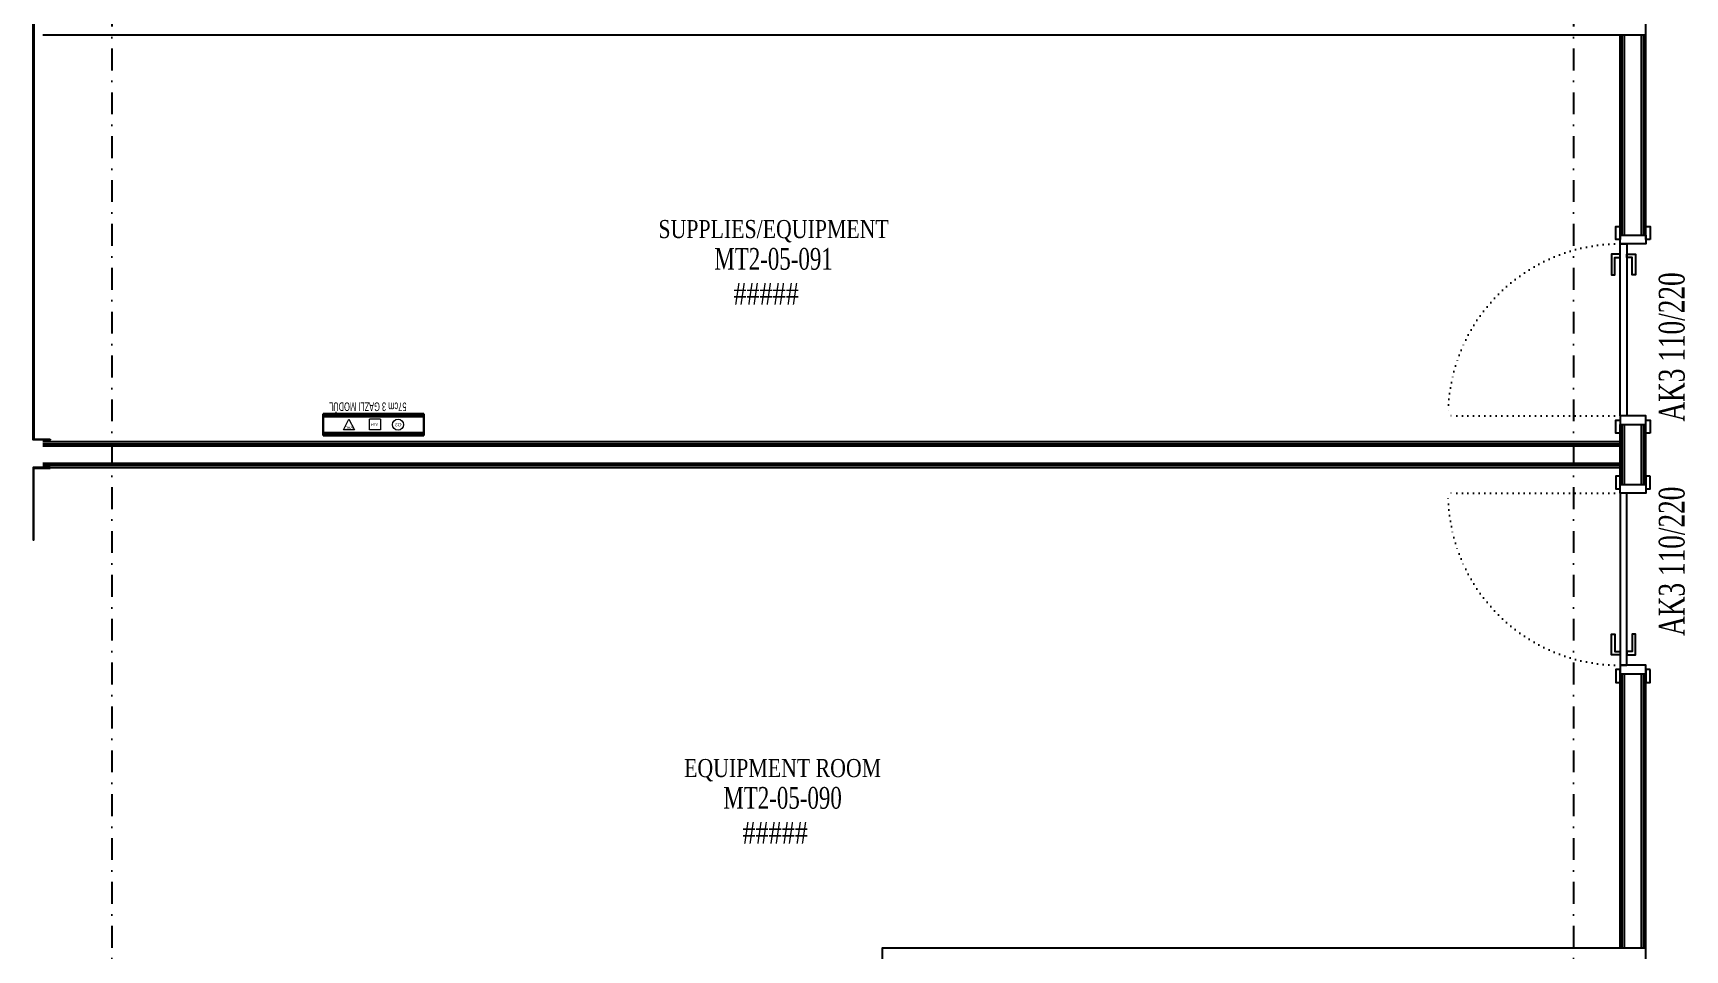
# Model space of a CAD drawing. Header units: inches. Extents: x -772 to 6765, y -813 to 4093.
# Drawn here: x -46 to 915, y 1836 to 2369 of the extents above; entities that cross this region are included whole.
import ezdxf
from ezdxf.enums import TextEntityAlignment as Align
from ezdxf.lldxf.tags import DXFTag

# ---------------------------------------------------------------- set-up
doc = ezdxf.new("R2010")
doc.units = ezdxf.units.IN
doc.header["$MEASUREMENT"] = 0
doc.set_wipeout_variables(frame=1)
doc.linetypes.add('DASHDOT', pattern=[25.4, 12.7, -6.35, 0, -6.35])
doc.linetypes.add('DOT2', pattern=[3.175, 0, -3.175])
for name, color, linetype, lineweight in [('Air4', 5, 'MA4_LINE', 0), ('ANA ORTA', 5, 'Continuous', 30), ('MED-GAZ', 180, 'Continuous', 0), ('O2', 1, 'O2_LINE', 0), ('Olçu', 9, 'Continuous', 20), ('VAC', 3, 'VAC_LINE', 0)]:
    doc.layers.add(name, color=color, linetype=linetype, lineweight=lineweight)
for name, color, linetype in [('FHM_KIRMIZI ALÇIPAN', 1, 'Continuous'), ('FHM_WAL_Siva', 30, 'Continuous'), ('H_FAC_Metal', 181, 'Continuous'), ('H_GAP_Kapi_', 120, 'Continuous'), ('H_GAP_KapiIzdusum', 8, 'DOT2'), ('H_GAP_PozKapi', 9, 'Continuous'), ('H_GAP_WipeoutKapi', 255, 'DOT2'), ('H_ROM_MahalEng', 61, 'Continuous'), ('H_ROM_MahalNumarasi', 61, 'Continuous'), ('H_STR_Aks', 250, 'DASHDOT')]:
    doc.layers.add(name, color=color, linetype=linetype)
doc.styles.add('ARIAL', font='arial.ttf', dxfattribs={"width": 0.7})
doc.styles.add('HG', font='times.ttf')
doc.styles.add('HG_POZ', font='times.ttf')
doc.styles.get("Standard").update_dxf_attribs({"font": 'arial.ttf'})
doc.styles.add('style1', font='times.ttf')
doc.styles.add('TUNCAY', font='arial.ttf')
doc.styles.add('XR_IZM_MH_PLN_04_ROM$0$HG', font='times.ttf')
tags = doc.linetypes.add('MA4_LINE', pattern='A,80.7,-7.08,["MA4",Standard,S=5.54,R=0,X=-5.54,Y=-2.77],-11.35', length=99.13).pattern_tags.tags
tags[6] = DXFTag(74, 10)
tags = doc.linetypes.add('O2_LINE', pattern='A,80.7,-7.08,["O2",Standard,S=5.54,R=0,X=-5.54,Y=-2.77],-11.35', length=99.13).pattern_tags.tags
tags[6] = DXFTag(74, 10)
tags = doc.linetypes.add('VAC_LINE', pattern='A,80.7,-7.08,["VAC",Standard,S=5.54,R=0,X=-5.54,Y=-2.77],-11.35', length=99.13).pattern_tags.tags
tags[6] = DXFTag(74, 10)

# ---------------------------------------------------------------- blocks, each defined once
blk = doc.blocks.new('A$C3AA05628')
at = {"layer": 'Air4', "extrusion": (3.57844e-09, -1.77231e-08, 1)}
for p, q in [((3.15, 25.13, 0), (3.16, 31.56, 0)), ((3.16, 31.56, 0), (9.4, 31.55, 0)), ((9.39, 25.12, 0), (9.4, 31.55, 0)), ((9.39, 25.12, 0), (3.15, 25.13, 0))]:
    blk.add_line(p, q, dxfattribs=at)
at = {"layer": 'ANA ORTA'}
for p, q in [((0, 0, 0), (0, 58.5, 0)), ((0, 0, 0), (0, 58.5, 0)), ((12.5, 58.5, 0), (0, 58.5, 0)), ((0.7, 58.5, 0), (0.7, 0, 0)), ((1.45, 58.5, 0), (1.45, 0, 0)), ((1.49, 58.5, 0), (1.49, 0, 0)), ((11.01, 58.5, 0), (11.01, 0, 0)), ((11.05, 58.5, 0), (11.05, 0, 0)), ((11.8, 58.5, 0), (11.8, 0, 0)), ((12.5, 58.5, 0), (12.5, 0, 0)), ((0, 0, 0), (12.5, 0, 0))]:
    blk.add_line(p, q, dxfattribs=at)
at = {"layer": 'O2', "extrusion": (3.60812e-09, -1.77171e-08, 1)}
blk.add_circle((6.24, 15, 0), 3.22, dxfattribs=at)
blk.add_circle((6.24, 15, 0), 3.22, dxfattribs=at)
at = {"layer": 'VAC', "extrusion": (3.60812e-09, -1.77171e-08, 1)}
for p, q in [((3.14, 40.32, 0), (3.14, 46.75, 0)), ((3.14, 40.32, 0), (3.14, 46.75, 0)), ((3.14, 46.75, 0), (9.38, 43.53, 0)), ((9.38, 43.53, 0), (3.14, 40.32, 0)), ((9.38, 43.53, 0), (3.14, 40.32, 0))]:
    blk.add_line(p, q, dxfattribs=at)
at = {"extrusion": (3.57844e-09, -1.77231e-08, 1), "style": 'ARIAL', "width": 0.6}
blk.add_text('57cm 3 GAZLI MODÜL', height=5, rotation=89.90404, dxfattribs=at).set_placement((19.1, 10.01, 0))
at = {"layer": 'ANA ORTA', "style": 'style1'}
blk.add_text('Air4', height=1.5, rotation=90, dxfattribs=at).set_placement((6.98, 26.56, 0))
at = {"layer": 'Olçu', "color": 7, "style": 'TUNCAY'}
for s, height, p in [('VAC', 1.62, (5.21, 41.22, 0)), ('O2', 2, (7.26, 13, 0))]:
    blk.add_text(s, height=height, rotation=90, dxfattribs=at).set_placement(p)
blk = doc.blocks.new('*U33')
at = {"ltscale": 20}
blk.add_wipeout([(0, 3.5), (110, 3.5), (110, -18.5), (0, -18.5)], dxfattribs=at).dxf.layer = 'H_GAP_WipeoutKapi'
for points in [[(-5, 0), (-5, 2.5), (2.5, 2.5), (2.5, 0)], [(0, -15), (5, -15), (5, 0), (0, 0)], [(5, 0), (105, 0), (105, -4), (5, -4)], [(99, 0), (99, 5), (87, 5), (87, 3), (97, 3), (97, 0)], [(110, -15), (105, -15), (105, 0), (110, 0)], [(107.5, 0), (107.5, 2.5), (115, 2.5), (115, 0)], [(99, -4), (99, -9), (87, -9), (87, -7), (97, -7), (97, -4)], [(-5, -17.5), (-5, -15), (2.5, -15), (2.5, -17.5)], [(107.5, -17.5), (107.5, -15), (115, -15), (115, -17.5)]]:
    blk.add_lwpolyline(points, close=True)
at = {"layer": 'H_GAP_KapiIzdusum', "linetype": 'DOT2'}
blk.add_line((5, 0), (5, 100), dxfattribs=at)
blk.add_arc((5, 0), 100, 0, 90, dxfattribs=at)
at = {"layer": 'H_GAP_PozKapi', "style": 'HG_POZ'}
blk.add_attdef('K-O', text='', height=15, dxfattribs=at).set_placement((45, 15), align=Align.MIDDLE_CENTER)
at = {"layer": 'H_GAP_PozKapi', "style": 'HG_POZ', "width": 0.7}
blk.add_attdef('KAPIPOZ', text='', height=15, dxfattribs=at).set_placement((45, -30), align=Align.MIDDLE)
blk = doc.blocks.new('Not_Mahal')
at = {"color": 0, "style": 'XR_IZM_MH_PLN_04_ROM$0$HG', "width": 0.7}
blk.add_attdef('NO', text='', height=18, dxfattribs=at).set_placement((0, 22.5), align=Align.MIDDLE_CENTER)

msp = doc.modelspace()

# ---------------------------------------------------------------- linework, layer by layer
at = {"layer": 'FHM_KIRMIZI ALÇIPAN'}
for points in [[(877, 1837), (877, 2368)], [(878.25, 1837), (878.25, 2368)], [(879.5, 1837), (879.5, 2368)], [(889.5, 1837), (889.5, 2368)], [(890.75, 1837), (890.75, 2368)], [(892, 1837), (892, 2368)], [(-40, 2131.5), (877, 2131.5)], [(-40, 2130.25), (877, 2130.25)], [(-40, 2129), (877, 2129)], [(-40, 2119), (877, 2119)], [(-40, 2117.75), (877, 2117.75)], [(-40, 2116.5), (877, 2116.5)]]:
    msp.add_lwpolyline(points, dxfattribs=at)
at = {"layer": 'FHM_WAL_Siva'}
for points in [[(-40, 2368), (892, 2368), (892, 2592), (808, 2592), (808, 2530)], [(808, 1740), (808, 1690.5), (808, 1658), (892, 1658), (892, 1837), (448, 1837), (448, 1690.5), (470, 1690.5)]]:
    msp.add_lwpolyline(points, dxfattribs=at)
at = {"layer": 'H_FAC_Metal'}
for points in [[(-35.75, 2133), (-35.75, 2132.5), (-45.75, 2132.5), (-45.75, 2496.874), (-45.25, 2496.874), (-45.25, 2133)], [(-35.75, 2116), (-35.75, 2116.5), (-45.75, 2116.5), (-45.75, 2074.374), (-45.25, 2074.374), (-45.25, 2116)]]:
    msp.add_lwpolyline(points, close=True, dxfattribs=at)
at = {"layer": 'H_STR_Aks'}
msp.add_line((0, 4043.005), (0, -712.77), dxfattribs=at)

# ---------------------------------------------------------------- block references
at = {"layer": 'H_ROM_MahalNumarasi'}
ref = msp.add_blockref('Not_Mahal', (384.829, 2237.747), dxfattribs=dict(at, xscale=0.7, yscale=0.7))
ref.add_attrib('ROOMNAME', 'SUPPLIES/EQUIPMENT', dxfattribs={"layer": 'H_ROM_MahalEng', "height": 10.5, "style": 'HG', "width": 0.8}).set_placement((384.829, 2255.072), align=Align.MIDDLE_CENTER)
ref.add_attrib('NO', 'MT2-05-091', dxfattribs={"layer": '0', "color": 0, "height": 12.6, "style": 'HG', "width": 0.7}).set_placement((384.829, 2237.747), align=Align.MIDDLE_CENTER)
ref.add_attrib('ALAN', '#####', dxfattribs={"layer": '0', "color": 0, "height": 12.6, "style": 'HG', "width": 0.8}).set_placement((399.529, 2217.447), align=Align.MIDDLE_RIGHT)
ref = msp.add_blockref('Not_Mahal', (390.074, 1924.429), dxfattribs=dict(at, xscale=0.7, yscale=0.7))
ref.add_attrib('ROOMNAME', 'EQUIPMENT ROOM', dxfattribs={"layer": 'H_ROM_MahalEng', "height": 10.5, "style": 'HG', "width": 0.8}).set_placement((390.074, 1941.754), align=Align.MIDDLE_CENTER)
ref.add_attrib('NO', 'MT2-05-090', dxfattribs={"layer": '0', "color": 0, "height": 12.6, "style": 'HG', "width": 0.7}).set_placement((390.074, 1924.429), align=Align.MIDDLE_CENTER)
ref.add_attrib('ALAN', '#####', dxfattribs={"layer": '0', "color": 0, "height": 12.6, "style": 'HG', "width": 0.8}).set_placement((404.774, 1904.129), align=Align.MIDDLE_RIGHT)
at = {"layer": 'MED-GAZ', "rotation": 89.99999999999999}
msp.add_blockref('A$C3AA05628', (181.454, 2135.12, 0), dxfattribs=at)

# ---------------------------------------------------------------- next in the draw order: block references
at = {"layer": 'H_GAP_Kapi_'}
ref = msp.add_blockref('*U33', (877, 2141.5), dxfattribs=dict(at, rotation=90))
ref.add_attrib('KAPIPOZ', 'AK3 110/220', dxfattribs={"layer": 'H_GAP_PozKapi', "height": 15, "rotation": 90, "style": 'HG_POZ', "width": 0.7}).set_placement((907, 2186.5), align=Align.MIDDLE)
ref = msp.add_blockref('*U33', (877, 2106.5), dxfattribs=dict(at, xscale=-1, rotation=90))
ref.add_attrib('KAPIPOZ', 'AK3 110/220', dxfattribs={"layer": 'H_GAP_PozKapi', "height": 15, "rotation": 450, "style": 'HG_POZ', "width": 0.7}).set_placement((907, 2061.932), align=Align.MIDDLE)

# ---------------------------------------------------------------- next in the draw order: linework, layer by layer
at = {"layer": 'H_STR_Aks'}
msp.add_line((850, 4043.005), (850, -712.77), dxfattribs=at)

doc.saveas('drawing.dxf')
